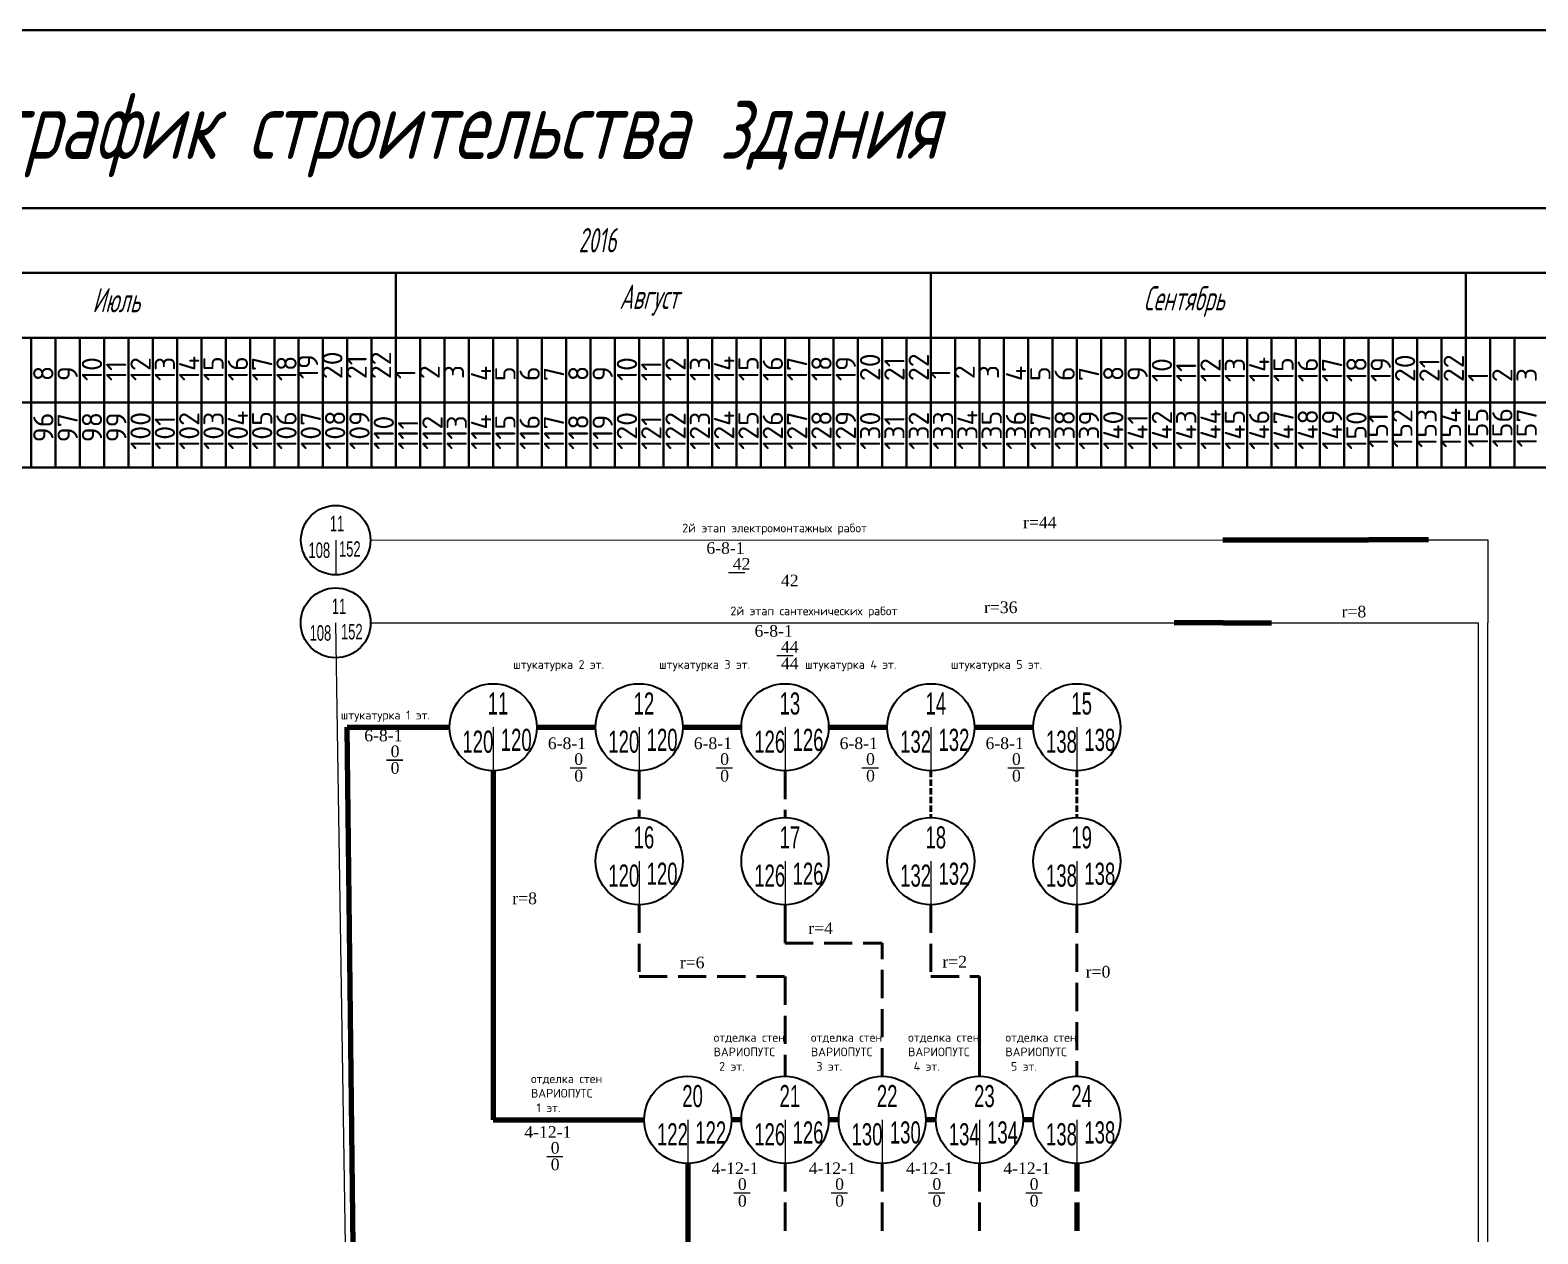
# Model space of a CAD drawing. Header units: millimetres. Extents: x 545956 to 559840, y 1708517 to 1711661.
# Drawn here: x 555304.4 to 555738.4, y 1709487.4 to 1709833.9 of the extents above; entities that cross this region are included whole.
import ezdxf

# ---------------------------------------------------------------- set-up
doc = ezdxf.new("R2010")
doc.units = ezdxf.units.MM
doc.header["$LTSCALE"] = 5
doc.linetypes.add('HIDDEN', pattern=[2.5, 1.8, -0.7])
doc.layers.get('0').update_dxf_attribs({"lineweight": 30})
for name, color, linetype, lineweight in [('02 Тонкая линия', 3, 'Continuous', 25), ('ramochka', 18, 'Continuous', 50), ('text', 161, 'Continuous', 20), ('Тонкая', 250, 'Continuous', 5)]:
    doc.layers.add(name, color=color, linetype=linetype, lineweight=lineweight)
doc.styles.add('5-0.6', font='arial.ttf', dxfattribs={"height": 5})
doc.styles.add('GOST 2.304', font='CS_Gost2304.shx', dxfattribs={"width": 0.75, "oblique": 10})
doc.styles.get("Standard").update_dxf_attribs({"font": 'isocpeur.ttf'})
doc.styles.add('Римский -1.', font='times.ttf')
doc.styles.add('стиль1-3', font='simplex.shx', dxfattribs={"width": 0.7, "oblique": 15, "height": 3})

msp = doc.modelspace()

# ---------------------------------------------------------------- linework, layer by layer
at = {"ltscale": 0.1}
msp.add_line((554604.27, 1709833.88), (556319.59, 1709833.88), dxfattribs=at)
at = {"color": 0, "lineweight": -2}
for centre, radius in [((555392.32, 1709687.08), 9.99), ((555392.32, 1709663.27), 10.06), ((555437.66, 1709633.22), 12.55), ((555437.66, 1709633.22), 12.55), ((555437.66, 1709633.22), 12.55), ((555479.66, 1709633.22), 12.55), ((555479.66, 1709633.22), 12.55), ((555479.66, 1709633.22), 12.55), ((555521.66, 1709633.22), 12.55), ((555521.66, 1709633.22), 12.55), ((555521.66, 1709633.22), 12.55), ((555563.66, 1709633.22), 12.55), ((555563.66, 1709633.22), 12.55), ((555563.66, 1709633.22), 12.55), ((555605.66, 1709633.22), 12.55), ((555605.66, 1709633.22), 12.55), ((555605.66, 1709633.22), 12.55), ((555479.66, 1709594.68), 12.55), ((555479.66, 1709594.68), 12.55), ((555479.66, 1709594.68), 12.55), ((555521.66, 1709594.68), 12.55), ((555521.66, 1709594.68), 12.55), ((555521.66, 1709594.68), 12.55), ((555563.66, 1709594.68), 12.55), ((555563.66, 1709594.68), 12.55), ((555563.66, 1709594.68), 12.55), ((555605.66, 1709594.68), 12.55), ((555605.66, 1709594.68), 12.55), ((555605.66, 1709594.68), 12.55), ((555493.66, 1709520.21), 12.55), ((555493.66, 1709520.21), 12.55), ((555493.66, 1709520.21), 12.55), ((555521.66, 1709520.21), 12.55), ((555521.66, 1709520.21), 12.55), ((555521.66, 1709520.21), 12.55), ((555549.66, 1709520.21), 12.55), ((555549.66, 1709520.21), 12.55), ((555549.66, 1709520.21), 12.55), ((555577.66, 1709520.21), 12.55), ((555577.66, 1709520.21), 12.55), ((555577.66, 1709520.21), 12.55), ((555605.66, 1709520.21), 12.55), ((555605.66, 1709520.21), 12.55), ((555605.66, 1709520.21), 12.55)]:
    msp.add_circle(centre, radius, dxfattribs=at)
at = {"layer": 'ramochka', "color": 7, "lineweight": 30}
for p, q in [((554614.37, 1709782.66), (556130.66, 1709782.66)), ((554614.37, 1709764), (556130.66, 1709764)), ((555409.66, 1709708), (555409.66, 1709764)), ((555563.66, 1709708), (555563.66, 1709764)), ((555717.66, 1709708), (555717.66, 1709764)), ((554614.37, 1709745.33), (556130.66, 1709745.33)), ((555304.66, 1709708), (555304.66, 1709745.33)), ((555311.66, 1709708), (555311.66, 1709745.33)), ((555318.66, 1709708), (555318.66, 1709745.33)), ((555325.66, 1709708), (555325.66, 1709745.33)), ((555332.66, 1709708), (555332.66, 1709745.33)), ((555332.66, 1709708), (555332.66, 1709745.33)), ((555339.66, 1709708), (555339.66, 1709745.33)), ((555346.66, 1709708), (555346.66, 1709745.33)), ((555353.66, 1709708), (555353.66, 1709745.33)), ((555360.66, 1709708), (555360.66, 1709745.33)), ((555367.66, 1709708), (555367.66, 1709745.33)), ((555374.66, 1709708), (555374.66, 1709745.33)), ((555381.66, 1709708), (555381.66, 1709745.33)), ((555388.66, 1709708), (555388.66, 1709745.33)), ((555395.66, 1709708), (555395.66, 1709745.33)), ((555402.66, 1709708), (555402.66, 1709745.33)), ((555409.66, 1709708), (555409.66, 1709745.33)), ((555416.66, 1709708), (555416.66, 1709745.33)), ((555423.66, 1709708), (555423.66, 1709745.33)), ((555430.66, 1709708), (555430.66, 1709745.33)), ((555437.66, 1709708), (555437.66, 1709745.33)), ((555444.66, 1709708), (555444.66, 1709745.33)), ((555451.66, 1709708), (555451.66, 1709745.33)), ((555458.66, 1709708), (555458.66, 1709745.33)), ((555465.66, 1709708), (555465.66, 1709745.33)), ((555472.66, 1709708), (555472.66, 1709745.33)), ((555479.66, 1709708), (555479.66, 1709745.33)), ((555486.66, 1709708), (555486.66, 1709745.33)), ((555486.66, 1709708), (555486.66, 1709745.33)), ((555493.66, 1709708), (555493.66, 1709745.33)), ((555500.66, 1709708), (555500.66, 1709745.33)), ((555507.66, 1709708), (555507.66, 1709745.33)), ((555514.66, 1709708), (555514.66, 1709745.33)), ((555521.66, 1709708), (555521.66, 1709745.33)), ((555528.66, 1709708), (555528.66, 1709745.33)), ((555535.66, 1709708), (555535.66, 1709745.33)), ((555542.66, 1709708), (555542.66, 1709745.33)), ((555549.66, 1709708), (555549.66, 1709745.33)), ((555556.66, 1709708), (555556.66, 1709745.33)), ((555563.66, 1709708), (555563.66, 1709745.33)), ((555570.66, 1709708), (555570.66, 1709745.33)), ((555577.66, 1709708), (555577.66, 1709745.33)), ((555584.66, 1709708), (555584.66, 1709745.33)), ((555591.66, 1709708), (555591.66, 1709745.33)), ((555598.66, 1709708), (555598.66, 1709745.33)), ((555605.66, 1709708), (555605.66, 1709745.33)), ((555612.66, 1709708), (555612.66, 1709745.33)), ((555619.66, 1709708), (555619.66, 1709745.33)), ((555626.66, 1709708), (555626.66, 1709745.33)), ((555633.66, 1709708), (555633.66, 1709745.33)), ((555640.66, 1709708), (555640.66, 1709745.33)), ((555640.66, 1709708), (555640.66, 1709745.33)), ((555647.66, 1709708), (555647.66, 1709745.33)), ((555654.66, 1709708), (555654.66, 1709745.33)), ((555661.66, 1709708), (555661.66, 1709745.33)), ((555668.66, 1709708), (555668.66, 1709745.33)), ((555675.66, 1709708), (555675.66, 1709745.33)), ((555682.66, 1709708), (555682.66, 1709745.33)), ((555689.66, 1709708), (555689.66, 1709745.33)), ((555696.66, 1709708), (555696.66, 1709745.33)), ((555703.66, 1709708), (555703.66, 1709745.33)), ((555710.66, 1709708), (555710.66, 1709745.33)), ((555717.66, 1709708), (555717.66, 1709745.33)), ((555724.66, 1709708), (555724.66, 1709745.33)), ((555731.66, 1709708), (555731.66, 1709745.33)), ((554614.37, 1709726.66), (556130.66, 1709726.66)), ((554650.53, 1709726.66), (556130.66, 1709726.66)), ((554614.37, 1709708), (556130.66, 1709708))]:
    msp.add_line(p, q, dxfattribs=at)
at = {"layer": 'Тонкая', "linetype": 'ByBlock', "ltscale": 0.2}
for p, q in [((555395.66, 1709708), (555318.66, 1709708)), ((555392.32, 1709687.08), (555392.32, 1709677.1)), ((555402.31, 1709687.09), (555647.67, 1709687.18)), ((555647.67, 1709687.18), (555723.99, 1709687.18)), ((555723.99, 1709687.18), (555723.99, 1709663.27)), ((555397.07, 1709365.86), (555392.32, 1709663.27)), ((555402.38, 1709663.27), (555721.26, 1709663.27)), ((555721.26, 1709186.45), (555721.26, 1709663.27)), ((555723.99, 1709185.26), (555723.99, 1709663.27)), ((555437.66, 1709633.22), (555437.66, 1709620.67)), ((555479.66, 1709633.22), (555479.66, 1709620.67)), ((555521.66, 1709633.22), (555521.66, 1709620.67)), ((555563.66, 1709633.22), (555563.66, 1709620.67)), ((555605.66, 1709633.22), (555605.66, 1709620.67)), ((555479.66, 1709594.68), (555479.66, 1709582.13)), ((555521.66, 1709594.68), (555521.66, 1709582.13)), ((555563.66, 1709594.68), (555563.66, 1709582.13)), ((555605.66, 1709594.68), (555605.66, 1709582.13)), ((555493.66, 1709520.21), (555493.66, 1709507.66)), ((555521.66, 1709520.21), (555521.66, 1709507.66)), ((555549.66, 1709520.21), (555549.66, 1709507.66)), ((555577.66, 1709520.21), (555577.66, 1709507.66)), ((555605.66, 1709520.21), (555605.66, 1709507.66))]:
    msp.add_line(p, q, dxfattribs=at)
at = {"layer": 'Тонкая', "linetype": 'ByBlock', "lineweight": 70, "ltscale": 0.2}
for p, q in [((555647.67, 1709687.17), (555689.66, 1709687.18)), ((555706.85, 1709687.18), (555689.66, 1709687.18)), ((555647.81, 1709663.27), (555633.66, 1709663.27)), ((555647.81, 1709663.27), (555661.66, 1709663.27))]:
    msp.add_line(p, q, dxfattribs=at)
at = {"layer": 'Тонкая', "ltscale": 0.2}
for p, q in [((555505.43, 1709677.78), (555510.09, 1709677.78)), ((555519.3, 1709653.92), (555523.96, 1709653.92)), ((555406.94, 1709623.82), (555411.6, 1709623.82)), ((555406.94, 1709623.82), (555411.6, 1709623.82)), ((555407.02, 1709623.77), (555411.68, 1709623.77)), ((555407.02, 1709623.77), (555411.68, 1709623.77)), ((555459.8, 1709621.58), (555464.46, 1709621.58)), ((555459.8, 1709621.58), (555464.46, 1709621.58)), ((555459.87, 1709621.53), (555464.53, 1709621.53)), ((555459.87, 1709621.53), (555464.53, 1709621.53)), ((555501.8, 1709621.58), (555506.46, 1709621.58)), ((555501.8, 1709621.58), (555506.46, 1709621.58)), ((555501.87, 1709621.53), (555506.53, 1709621.53)), ((555501.87, 1709621.53), (555506.53, 1709621.53)), ((555543.8, 1709621.58), (555548.46, 1709621.58)), ((555543.8, 1709621.58), (555548.46, 1709621.58)), ((555543.87, 1709621.53), (555548.53, 1709621.53)), ((555543.87, 1709621.53), (555548.53, 1709621.53)), ((555585.8, 1709621.58), (555590.46, 1709621.58)), ((555585.8, 1709621.58), (555590.46, 1709621.58)), ((555585.87, 1709621.53), (555590.53, 1709621.53)), ((555585.87, 1709621.53), (555590.53, 1709621.53)), ((555453.09, 1709509.65), (555457.75, 1709509.65)), ((555453.09, 1709509.65), (555457.75, 1709509.65)), ((555506.97, 1709499.19), (555511.64, 1709499.19)), ((555506.97, 1709499.19), (555511.64, 1709499.19)), ((555534.97, 1709499.19), (555539.64, 1709499.19)), ((555534.97, 1709499.19), (555539.64, 1709499.19)), ((555562.97, 1709499.19), (555567.64, 1709499.19)), ((555562.97, 1709499.19), (555567.64, 1709499.19)), ((555590.97, 1709499.19), (555595.64, 1709499.19)), ((555590.97, 1709499.19), (555595.64, 1709499.19))]:
    msp.add_line(p, q, dxfattribs=at)
at = {"layer": 'Тонкая', "color": 1, "linetype": 'ByBlock', "lineweight": 70, "ltscale": 0.2}
for p, q in [((555398.71, 1709366.33), (555395.66, 1709633.22)), ((555395.66, 1709633.22), (555425.11, 1709633.22)), ((555450.22, 1709633.22), (555467.11, 1709633.22)), ((555492.22, 1709633.22), (555509.11, 1709633.22)), ((555534.22, 1709633.22), (555551.11, 1709633.22)), ((555576.22, 1709633.22), (555593.11, 1709633.22)), ((555437.66, 1709620.67), (555437.66, 1709520.21)), ((555437.66, 1709520.21), (555481.11, 1709520.21)), ((555509.11, 1709520.21), (555506.22, 1709520.21)), ((555537.11, 1709520.21), (555534.22, 1709520.21)), ((555565.11, 1709520.21), (555562.22, 1709520.21)), ((555593.11, 1709520.21), (555590.22, 1709520.21)), ((555493.66, 1709507.66), (555493.66, 1709409.78))]:
    msp.add_line(p, q, dxfattribs=at)
at = {"layer": 'Тонкая', "color": 1, "linetype": 'HIDDEN', "lineweight": 40, "ltscale": 0.9}
for p, q in [((555479.66, 1709620.67), (555479.66, 1709607.23)), ((555521.66, 1709620.67), (555521.66, 1709607.23)), ((555479.66, 1709582.13), (555479.66, 1709561.45)), ((555563.66, 1709582.13), (555563.66, 1709561.45)), ((555605.66, 1709582.13), (555605.66, 1709532.76)), ((555521.66, 1709571.11), (555549.66, 1709571.11)), ((555549.66, 1709532.76), (555549.66, 1709571.11)), ((555479.66, 1709561.45), (555521.66, 1709561.45)), ((555521.66, 1709561.45), (555521.66, 1709532.76)), ((555563.66, 1709561.45), (555577.66, 1709561.45)), ((555521.66, 1709507.66), (555521.66, 1709487.41)), ((555549.66, 1709507.66), (555549.66, 1709487.41)), ((555577.66, 1709507.66), (555577.66, 1709487.41))]:
    msp.add_line(p, q, dxfattribs=at)
at = {"layer": 'Тонкая', "color": 1, "linetype": 'HIDDEN', "lineweight": 40, "ltscale": 0.2}
for p, q in [((555563.66, 1709620.67), (555563.66, 1709607.23)), ((555605.66, 1709620.67), (555605.66, 1709607.23))]:
    msp.add_line(p, q, dxfattribs=at)
at = {"layer": 'Тонкая', "color": 1, "linetype": 'ByBlock', "lineweight": 40, "ltscale": 0.9}
for p, q in [((555521.66, 1709582.13), (555521.66, 1709571.11)), ((555577.66, 1709561.45), (555577.66, 1709532.76))]:
    msp.add_line(p, q, dxfattribs=at)
at = {"layer": 'Тонкая', "color": 1, "linetype": 'HIDDEN', "lineweight": 70, "ltscale": 0.9}
msp.add_line((555605.66, 1709507.66), (555605.66, 1709487.41), dxfattribs=at)

# ---------------------------------------------------------------- texts
at = {"color": 0, "lineweight": -2, "style": '5-0.6', "width": 0.6}
for s, height, p in [('11', 4.456, (555390.64, 1709689.65)), ('108', 4.456, (555384.49, 1709681.96)), ('152', 4.456, (555393.26, 1709682.32)), ('11', 4.456, (555391.22, 1709665.83)), ('108', 4.456, (555384.81, 1709658.14)), ('152', 4.456, (555393.84, 1709658.51)), ('11', 6.366, (555436.09, 1709636.88)), ('12', 6.366, (555478.09, 1709636.88)), ('13', 6.366, (555520.09, 1709636.88)), ('14', 6.366, (555562.09, 1709636.88)), ('15', 6.366, (555604.09, 1709636.88)), ('120', 6.366, (555428.8, 1709625.89)), ('120', 6.366, (555439.83, 1709626.42)), ('120', 6.366, (555470.8, 1709625.89)), ('120', 6.366, (555481.83, 1709626.42)), ('126', 6.366, (555512.8, 1709625.89)), ('126', 6.366, (555523.83, 1709626.42)), ('132', 6.366, (555554.8, 1709625.89)), ('132', 6.366, (555565.83, 1709626.42)), ('138', 6.366, (555596.8, 1709625.89)), ('138', 6.366, (555607.83, 1709626.42)), ('16', 6.366, (555478.09, 1709598.34)), ('17', 6.366, (555520.09, 1709598.34)), ('18', 6.366, (555562.09, 1709598.34)), ('19', 6.366, (555604.09, 1709598.34)), ('120', 6.366, (555470.8, 1709587.35)), ('120', 6.366, (555481.83, 1709587.88)), ('126', 6.366, (555512.8, 1709587.35)), ('126', 6.366, (555523.83, 1709587.88)), ('132', 6.366, (555554.8, 1709587.35)), ('132', 6.366, (555565.83, 1709587.88)), ('138', 6.366, (555596.8, 1709587.35)), ('138', 6.366, (555607.83, 1709587.88)), ('20', 6.366, (555492.09, 1709523.88)), ('21', 6.366, (555520.09, 1709523.88)), ('22', 6.366, (555548.09, 1709523.88)), ('23', 6.366, (555576.09, 1709523.88)), ('24', 6.366, (555604.09, 1709523.88)), ('122', 6.366, (555484.8, 1709512.89)), ('122', 6.366, (555495.83, 1709513.41)), ('126', 6.366, (555512.8, 1709512.89)), ('126', 6.366, (555523.83, 1709513.41)), ('130', 6.366, (555540.8, 1709512.89)), ('130', 6.366, (555551.83, 1709513.41)), ('134', 6.366, (555568.8, 1709512.89)), ('134', 6.366, (555579.83, 1709513.41)), ('138', 6.366, (555596.8, 1709512.89)), ('138', 6.366, (555607.83, 1709513.41))]:
    msp.add_text(s, height=height, dxfattribs=at).set_placement(p)
at = {"ltscale": 0.5, "insert": (555213.91, 1709816.4), "char_height": 19.6, "width": 498.0189, "attachment_point": 1, "style": 'стиль1-3'}
msp.add_mtext('Сетевой график строительства здания', dxfattribs=at)
at = {"layer": '02 Тонкая линия', "color": 7, "char_height": 5.8333, "width": 0.0841, "attachment_point": 1, "rotation": 90}
for s, insert in [('{\\fISOCPEUR|b0|i0|c204|p34;20}', (555388.44, 1709733.42)), ('{\\fISOCPEUR|b0|i0|c204|p34;22}', (555402.44, 1709733.42)), ('{\\fISOCPEUR|b0|i0|c204|p34;20}', (555543.24, 1709732.86)), ('{\\fISOCPEUR|b0|i0|c204|p34;22}', (555557.24, 1709732.86)), ('{\\fISOCPEUR|b0|i0|c204|p34;8}', (555305.24, 1709732.86)), ('{\\fISOCPEUR|b0|i0|c204|p34;9}', (555312.24, 1709732.86)), ('{\\fISOCPEUR|b0|i0|c204|p34;10}', (555319.24, 1709732.86)), ('{\\fISOCPEUR|b0|i0|c204|p34;11}', (555326.24, 1709732.86)), ('{\\fISOCPEUR|b0|i0|c204|p34;12}', (555333.24, 1709732.86)), ('{\\fISOCPEUR|b0|i0|c204|p34;13}', (555340.24, 1709732.86)), ('{\\fISOCPEUR|b0|i0|c204|p34;14}', (555347.24, 1709732.86)), ('{\\fISOCPEUR|b0|i0|c204|p34;15}', (555354.24, 1709732.86)), ('{\\fISOCPEUR|b0|i0|c204|p34;16}', (555361.24, 1709732.86)), ('{\\fISOCPEUR|b0|i0|c204|p34;17}', (555368.24, 1709732.86)), ('{\\fISOCPEUR|b0|i0|c204|p34;18}', (555375.24, 1709732.86)), ('{\\fISOCPEUR|b0|i0|c204|p34;19}', (555381.44, 1709733.42)), ('{\\fISOCPEUR|b0|i0|c204|p34;21}', (555395.44, 1709733.42)), ('{\\fISOCPEUR|b0|i0|c204|p34;2}', (555416.44, 1709733.42)), ('{\\fISOCPEUR|b0|i0|c204|p34;3}', (555423.44, 1709733.42)), ('{\\fISOCPEUR|b0|i0|c204|p34;4}', (555431.24, 1709732.86)), ('{\\fISOCPEUR|b0|i0|c204|p34;5}', (555438.24, 1709732.86)), ('{\\fISOCPEUR|b0|i0|c204|p34;6}', (555445.24, 1709732.86)), ('{\\fISOCPEUR|b0|i0|c204|p34;7}', (555452.24, 1709732.86)), ('{\\fISOCPEUR|b0|i0|c204|p34;8}', (555459.24, 1709732.86)), ('{\\fISOCPEUR|b0|i0|c204|p34;9}', (555466.24, 1709732.86)), ('{\\fISOCPEUR|b0|i0|c204|p34;10}', (555473.24, 1709732.86)), ('{\\fISOCPEUR|b0|i0|c204|p34;11}', (555480.24, 1709732.86)), ('{\\fISOCPEUR|b0|i0|c204|p34;12}', (555487.24, 1709732.86)), ('{\\fISOCPEUR|b0|i0|c204|p34;13}', (555494.24, 1709732.86)), ('{\\fISOCPEUR|b0|i0|c204|p34;14}', (555501.24, 1709732.86)), ('{\\fISOCPEUR|b0|i0|c204|p34;15}', (555508.24, 1709732.86)), ('{\\fISOCPEUR|b0|i0|c204|p34;16}', (555515.24, 1709732.86)), ('{\\fISOCPEUR|b0|i0|c204|p34;17}', (555522.24, 1709732.86)), ('{\\fISOCPEUR|b0|i0|c204|p34;18}', (555529.24, 1709732.86)), ('{\\fISOCPEUR|b0|i0|c204|p34;19}', (555536.24, 1709732.86)), ('{\\fISOCPEUR|b0|i0|c204|p34;21}', (555550.24, 1709732.86)), ('{\\fISOCPEUR|b0|i0|c204|p34;2}', (555570.44, 1709733.42)), ('{\\fISOCPEUR|b0|i0|c204|p34;3}', (555577.44, 1709733.42)), ('{\\fISOCPEUR|b0|i0|c204|p34;4}', (555585.24, 1709732.86)), ('{\\fISOCPEUR|b0|i0|c204|p34;5}', (555592.24, 1709732.86)), ('{\\fISOCPEUR|b0|i0|c204|p34;6}', (555599.24, 1709732.86)), ('{\\fISOCPEUR|b0|i0|c204|p34;7}', (555606.24, 1709732.86)), ('{\\fISOCPEUR|b0|i0|c204|p34;8}', (555613.24, 1709732.86)), ('{\\fISOCPEUR|b0|i0|c204|p34;9}', (555620.24, 1709732.86)), ('{\\fISOCPEUR|b0|i0|c204|p34;10}', (555627.24, 1709732.57)), ('{\\fISOCPEUR|b0|i0|c204|p34;11}', (555634.24, 1709732.57)), ('{\\fISOCPEUR|b0|i0|c204|p34;12}', (555641.24, 1709732.57)), ('{\\fISOCPEUR|b0|i0|c204|p34;13}', (555648.24, 1709732.57)), ('{\\fISOCPEUR|b0|i0|c204|p34;14}', (555655.24, 1709732.57)), ('{\\fISOCPEUR|b0|i0|c204|p34;15}', (555662.24, 1709732.57)), ('{\\fISOCPEUR|b0|i0|c204|p34;16}', (555669.24, 1709732.57)), ('{\\fISOCPEUR|b0|i0|c204|p34;17}', (555676.24, 1709732.57)), ('{\\fISOCPEUR|b0|i0|c204|p34;18}', (555683.24, 1709732.57)), ('{\\fISOCPEUR|b0|i0|c204|p34;19}', (555690.24, 1709732.57)), ('{\\fISOCPEUR|b0|i0|c204|p34;20}', (555697.24, 1709732.57)), ('{\\fISOCPEUR|b0|i0|c204|p34;21}', (555704.24, 1709732.57)), ('{\\fISOCPEUR|b0|i0|c204|p34;22}', (555711.24, 1709732.57)), ('{\\fISOCPEUR|b0|i0|c204|p34;2}', (555725.24, 1709732.57)), ('{\\fISOCPEUR|b0|i0|c204|p34;3}', (555732.24, 1709732.57)), ('{\\fISOCPEUR|b0|i0|c204|p34;1}', (555409.44, 1709733.42)), ('{\\fISOCPEUR|b0|i0|c204|p34;1}', (555563.44, 1709733.42)), ('{\\fISOCPEUR|b0|i0|c204|p34;1}', (555718.24, 1709732.57)), ('{\\fISOCPEUR|b0|i0|c204|p34;96}', (555305.24, 1709715.27)), ('{\\fISOCPEUR|b0|i0|c204|p34;97}', (555312.24, 1709715.27)), ('{\\fISOCPEUR|b0|i0|c204|p34;98}', (555319.24, 1709715.27)), ('{\\fISOCPEUR|b0|i0|c204|p34;99}', (555326.24, 1709715.27)), ('{\\fISOCPEUR|b0|i0|c204|p34;100}', (555333.24, 1709713.07)), ('{\\fISOCPEUR|b0|i0|c204|p34;102}', (555347.24, 1709713.07)), ('{\\fISOCPEUR|b0|i0|c204|p34;103}', (555354.24, 1709713.07)), ('{\\fISOCPEUR|b0|i0|c204|p34;104}', (555361.24, 1709713.07)), ('{\\fISOCPEUR|b0|i0|c204|p34;105}', (555368.24, 1709713.07)), ('{\\fISOCPEUR|b0|i0|c204|p34;106}', (555375.24, 1709713.07)), ('{\\fISOCPEUR|b0|i0|c204|p34;107}', (555382.24, 1709713.07)), ('{\\fISOCPEUR|b0|i0|c204|p34;108}', (555389.24, 1709713.07)), ('{\\fISOCPEUR|b0|i0|c204|p34;109}', (555396.24, 1709713.07)), ('{\\fISOCPEUR|b0|i0|c204|p34;114}', (555431.24, 1709713.07)), ('{\\fISOCPEUR|b0|i0|c204|p34;120}', (555473.24, 1709713.07)), ('{\\fISOCPEUR|b0|i0|c204|p34;122}', (555487.24, 1709713.07)), ('{\\fISOCPEUR|b0|i0|c204|p34;123}', (555494.24, 1709713.07)), ('{\\fISOCPEUR|b0|i0|c204|p34;124}', (555501.24, 1709713.07)), ('{\\fISOCPEUR|b0|i0|c204|p34;125}', (555508.24, 1709713.07)), ('{\\fISOCPEUR|b0|i0|c204|p34;126}', (555515.24, 1709713.07)), ('{\\fISOCPEUR|b0|i0|c204|p34;127}', (555522.24, 1709713.07)), ('{\\fISOCPEUR|b0|i0|c204|p34;128}', (555529.24, 1709713.07)), ('{\\fISOCPEUR|b0|i0|c204|p34;129}', (555536.24, 1709713.07)), ('{\\fISOCPEUR|b0|i0|c204|p34;130}', (555543.24, 1709713.07)), ('{\\fISOCPEUR|b0|i0|c204|p34;132}', (555557.24, 1709713.07)), ('{\\fISOCPEUR|b0|i0|c204|p34;133}', (555564.24, 1709713.07)), ('{\\fISOCPEUR|b0|i0|c204|p34;134}', (555571.24, 1709713.07)), ('{\\fISOCPEUR|b0|i0|c204|p34;135}', (555578.24, 1709713.07)), ('{\\fISOCPEUR|b0|i0|c204|p34;136}', (555585.24, 1709713.07)), ('{\\fISOCPEUR|b0|i0|c204|p34;137}', (555592.24, 1709713.07)), ('{\\fISOCPEUR|b0|i0|c204|p34;138}', (555599.24, 1709713.07)), ('{\\fISOCPEUR|b0|i0|c204|p34;139}', (555606.24, 1709713.07)), ('{\\fISOCPEUR|b0|i0|c204|p34;140}', (555613.24, 1709713.07)), ('{\\fISOCPEUR|b0|i0|c204|p34;142}', (555627.24, 1709713.07)), ('{\\fISOCPEUR|b0|i0|c204|p34;143}', (555634.24, 1709713.07)), ('{\\fISOCPEUR|b0|i0|c204|p34;144}', (555641.24, 1709713.07)), ('{\\fISOCPEUR|b0|i0|c204|p34;145}', (555648.24, 1709713.07)), ('{\\fISOCPEUR|b0|i0|c204|p34;146}', (555655.24, 1709713.07)), ('{\\fISOCPEUR|b0|i0|c204|p34;147}', (555662.24, 1709713.07)), ('{\\fISOCPEUR|b0|i0|c204|p34;148}', (555669.24, 1709713.07)), ('{\\fISOCPEUR|b0|i0|c204|p34;149}', (555676.24, 1709713.07)), ('{\\fISOCPEUR|b0|i0|c204|p34;150}', (555683.24, 1709713.07)), ('{\\fISOCPEUR|b0|i0|c204|p34;151}', (555689.44, 1709713.63)), ('{\\fISOCPEUR|b0|i0|c204|p34;152}', (555696.44, 1709713.63)), ('{\\fISOCPEUR|b0|i0|c204|p34;153}', (555703.44, 1709713.63)), ('{\\fISOCPEUR|b0|i0|c204|p34;154}', (555710.44, 1709713.63)), ('{\\fISOCPEUR|b0|i0|c204|p34;155}', (555718.24, 1709713.75)), ('{\\fISOCPEUR|b0|i0|c204|p34;156}', (555725.24, 1709713.75)), ('{\\fISOCPEUR|b0|i0|c204|p34;157}', (555732.24, 1709713.75)), ('{\\fISOCPEUR|b0|i0|c204|p34;101}', (555340.24, 1709713.07)), ('{\\fISOCPEUR|b0|i0|c204|p34;110}', (555403.24, 1709713.07)), ('{\\fISOCPEUR|b0|i0|c204|p34;111}', (555410.24, 1709713.07)), ('{\\fISOCPEUR|b0|i0|c204|p34;112}', (555417.24, 1709713.07)), ('{\\fISOCPEUR|b0|i0|c204|p34;113}', (555424.24, 1709713.07)), ('{\\fISOCPEUR|b0|i0|c204|p34;115}', (555438.24, 1709713.07)), ('{\\fISOCPEUR|b0|i0|c204|p34;116}', (555445.24, 1709713.07)), ('{\\fISOCPEUR|b0|i0|c204|p34;117}', (555452.24, 1709713.07)), ('{\\fISOCPEUR|b0|i0|c204|p34;118}', (555459.24, 1709713.07)), ('{\\fISOCPEUR|b0|i0|c204|p34;119}', (555466.24, 1709713.07)), ('{\\fISOCPEUR|b0|i0|c204|p34;121}', (555480.24, 1709713.07)), ('{\\fISOCPEUR|b0|i0|c204|p34;131}', (555550.24, 1709713.07)), ('{\\fISOCPEUR|b0|i0|c204|p34;141}', (555620.24, 1709713.07))]:
    msp.add_mtext(s, dxfattribs=dict(at, insert=insert))
at = {"layer": 'text', "color": 7, "ltscale": 0.5, "char_height": 7, "attachment_point": 5, "style": 'GOST 2.304'}
for s, insert, width in [('2016', (555467.72, 1709773.41), 462), ('{\\Q15;Июль}', (555329.13, 1709756.16), 77), ('{\\Q15;Август}', (555482.49, 1709756.18), 77), ('{\\Q15;Сентябрь}', (555636.52, 1709755.74), 77)]:
    msp.add_mtext(s, dxfattribs=dict(at, insert=insert, width=width))
at = {"layer": 'Тонкая', "lineweight": 30, "style": 'Римский -1.'}
for s, p in [('r=44', (555590.2, 1709690.5)), ('r=36', (555578.95, 1709666.08)), ('r=8', (555681.88, 1709664.84)), ('r=8', (555443.16, 1709582.3)), ('r=4', (555528.37, 1709573.71)), ('r=6', (555491.39, 1709563.84)), ('r=2', (555566.97, 1709564.07)), ('r=0', (555608.23, 1709561.17))]:
    msp.add_text(s, height=3.36, dxfattribs=at).set_placement(p)
at = {"layer": 'Тонкая', "lineweight": -2, "style": 'Римский -1.'}
for s, p in [('6-8-1', (555499.03, 1709683.13)), ('42', (555506.63, 1709678.58)), ('42', (555520.49, 1709673.79)), ('6-8-1', (555512.89, 1709659.27)), ('44', (555520.5, 1709654.72)), ('44', (555520.5, 1709649.93)), ('6-8-1', (555400.54, 1709629.17)), ('0', (555408.14, 1709624.62)), ('0', (555408.14, 1709624.62)), ('6-8-1', (555495.39, 1709626.93)), ('6-8-1', (555537.39, 1709626.93)), ('6-8-1', (555579.39, 1709626.93)), ('0', (555408.14, 1709619.83)), ('0', (555408.14, 1709619.83)), ('0', (555461, 1709622.38)), ('0', (555461, 1709622.38)), ('0', (555503, 1709622.38)), ('0', (555503, 1709622.38)), ('0', (555545, 1709622.38)), ('0', (555545, 1709622.38)), ('0', (555587, 1709622.38)), ('0', (555587, 1709622.38)), ('0', (555461, 1709617.59)), ('0', (555461, 1709617.59)), ('0', (555503, 1709617.59)), ('0', (555503, 1709617.59)), ('0', (555545, 1709617.59)), ('0', (555545, 1709617.59)), ('0', (555587, 1709617.59)), ('0', (555587, 1709617.59)), ('4-12-1', (555446.62, 1709515.05)), ('0', (555454.22, 1709510.5)), ('0', (555454.22, 1709505.71)), ('0', (555454.22, 1709505.71)), ('4-12-1', (555500.5, 1709504.59)), ('4-12-1', (555528.5, 1709504.59)), ('4-12-1', (555556.5, 1709504.59)), ('4-12-1', (555584.5, 1709504.59)), ('0', (555508.1, 1709500.04)), ('0', (555536.1, 1709500.04)), ('0', (555564.1, 1709500.04)), ('0', (555592.1, 1709500.04)), ('0', (555508.1, 1709495.25)), ('0', (555508.1, 1709495.25)), ('0', (555536.1, 1709495.25)), ('0', (555536.1, 1709495.25)), ('0', (555564.1, 1709495.25)), ('0', (555564.1, 1709495.25)), ('0', (555592.1, 1709495.25)), ('0', (555592.1, 1709495.25))]:
    msp.add_text(s, height=3.36, dxfattribs=at).set_placement(p)
at = {"layer": 'Тонкая', "color": 1, "lineweight": -2, "style": 'Римский -1.'}
msp.add_text('6-8-1', height=3.36, dxfattribs=at).set_placement((555453.39, 1709626.93))
at = {"layer": 'Тонкая', "linetype": 'ByBlock', "ltscale": 0.2, "char_height": 2.5, "attachment_point": 1}
for s, width, insert in [('{\\C0;2й этап электромонтажных работ}', 63.6394, (555492.08, 1709691.83)), ('{\\C0;2й этап сантехнических работ}', 53.9889, (555505.95, 1709667.96)), ('{\\C0;штукатурка 2 эт.}', 53.9889, (555443.42, 1709652.54)), ('{\\C0;штукатурка 3 эт.}', 53.9889, (555485.42, 1709652.54)), ('{\\C0;штукатурка 4 эт.}', 53.9889, (555527.42, 1709652.54)), ('{\\C0;штукатурка 5 эт.}', 53.9889, (555569.42, 1709652.54)), ('{\\C0;штукатурка 1 эт.}', 53.9889, (555393.76, 1709637.97)), ('{\\C0;отделка стен \\PВАРИОПУТС\\P 2 эт.}', 19.9044, (555501.11, 1709545.2)), ('{\\C0;отделка стен \\PВАРИОПУТС\\P 3 эт.}', 19.9044, (555529.11, 1709545.2)), ('{\\C0;отделка стен \\PВАРИОПУТС\\P 4 эт.}', 19.9044, (555557.11, 1709545.2)), ('{\\C0;отделка стен \\PВАРИОПУТС\\P 5 эт.}', 19.9044, (555585.11, 1709545.2)), ('{\\C0;отделка стен \\PВАРИОПУТС\\P 1 эт.}', 33.3848, (555448.55, 1709533.3))]:
    msp.add_mtext_dynamic_manual_height_columns(s, width=width, gutter_width=12.5, heights=[0], dxfattribs=dict(at, insert=insert))

doc.saveas('drawing.dxf')
